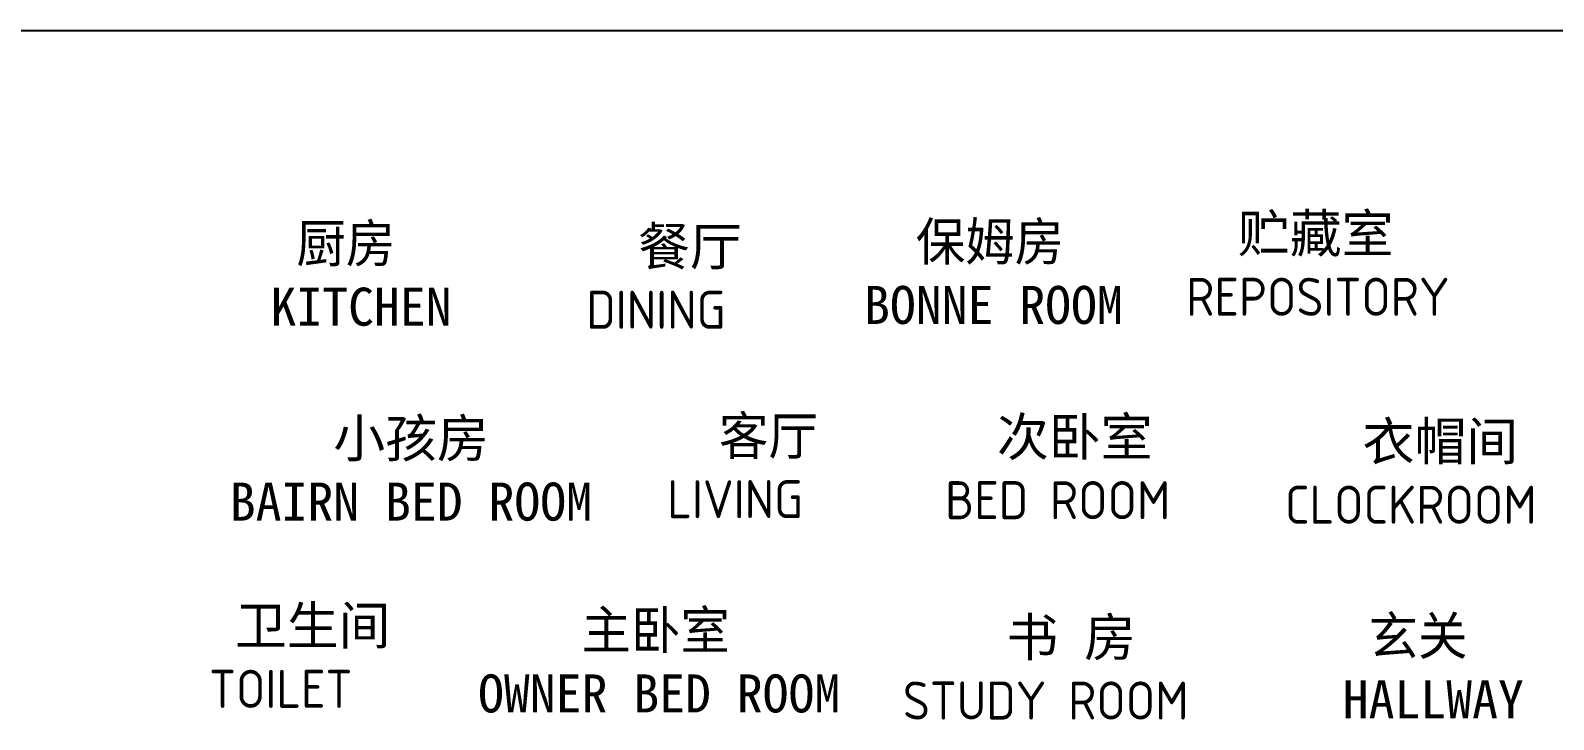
# Model space of a CAD drawing. Extents: x -42728 to 99010, y -18674 to 47645.
# Drawn here: x 48944 to 56954, y 13498 to 17122 of the extents above; entities that cross this region are included whole.
import ezdxf

# ---------------------------------------------------------------- set-up
doc = ezdxf.new("R2010")
doc.units = 0
doc.header["$LTSCALE"] = 100
doc.header["$MEASUREMENT"] = 0
doc.layers.get('0').update_dxf_attribs({"linetype": 'CONTINUOUS'})
doc.styles.get("Standard").update_dxf_attribs({"font": 'ISOCP'})

msp = doc.modelspace()

# ---------------------------------------------------------------- linework, layer by layer
msp.add_line((37763.33476, 17122.18249), (63519.97747, 17122.18249))

# ---------------------------------------------------------------- texts
at = {"char_height": 200, "attachment_point": 1}
for s, insert, width in [('{\\f宋体|b0|i0|c134|p2;  贮藏室\\P}REPOSITORY', (55021.90102, 16154.89311), 1650.1634), ('{\\fTxt|b0|i0|c134|p2; 厨房\\PKITCHEN}', (50206.64164, 16102.86723), 1041.5284524), ('{\\f宋体|b0|i0|c134|p2;  餐厅\\P}DINING', (51867.37918, 16086.60646), 1209.1716), ('{\\fTxt|b0|i0|c134|p2;  保姆房\\PBONNE ROOM}', (53328.07935, 16111.96504), 1564.8101787), ('{\\f宋体|b0|i0|c134|p2;    小孩房\\PBAIRN BED ROOM}', (49992.4889, 15077.60522), 2278.9879862), ('{\\fTxt|b0|i0|c134|p2;  客厅\\P}LIVING', (52292.89806, 15090.40307), 1244.8169171), ('{\\f宋体|b0|i0|c134|p2;  次卧室\\P}BED ROOM', (53754.4613, 15085.22674), 1670.5704), ('{\\f宋体|b0|i0|c134|p2;   衣帽间\\P}CLOCKROOM', (55541.53454, 15061.33208), 1650.1634), ('{\\f宋体|b0|i0|c134|p2; 卫生间\\P}TOILET', (49883.65377, 14092.73912), 1150.3648479), ('{\\fTxt|b0|i0|c134|p2;    主卧室\\POWNER BED ROOM}', (51298.10749, 14068.69046), 2278.9879862), ('{\\f宋体|b0|i0|c134|p2;    书 房\\P}STUDY ROOM', (53532.24498, 14031.43813), 2103.6812), ('{\\fTxt|b0|i0|c134|p2; 玄关\\PHALLWAY}', (55845.25795, 14038.12938), 1031.2162781)]:
    msp.add_mtext(s, dxfattribs=dict(at, insert=insert, width=width))

doc.saveas('drawing.dxf')
